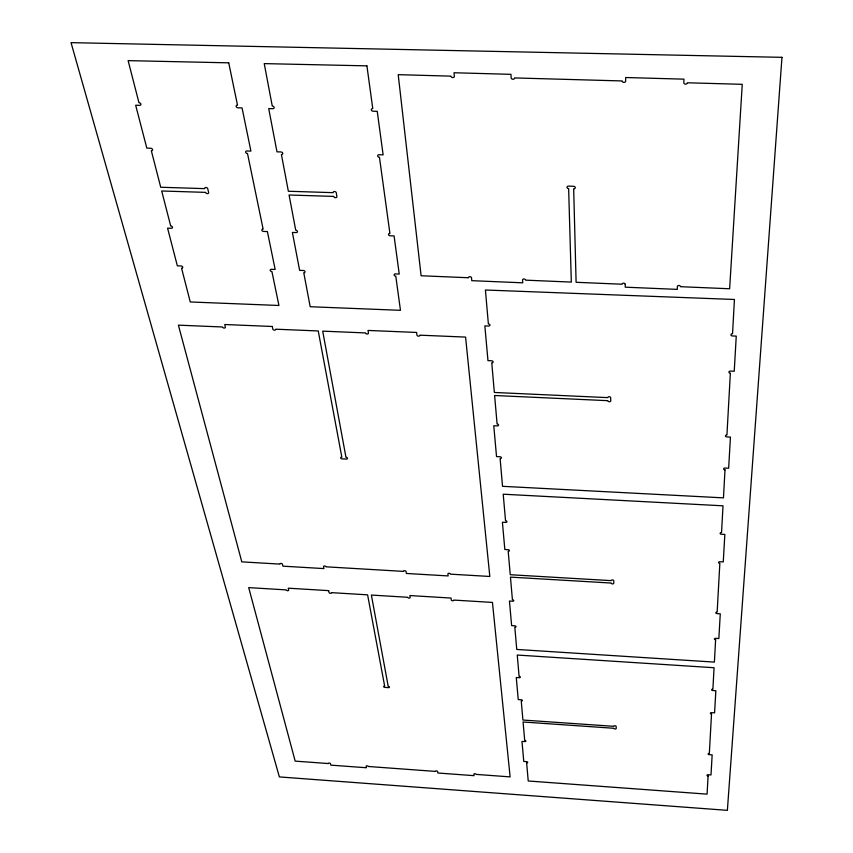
<?xml version="1.0" encoding="UTF-8"?>
<svg xmlns="http://www.w3.org/2000/svg" width="853" height="853" viewBox="0 0 853 853"><rect width="100%" height="100%" fill="white"/><g stroke="black" fill="none" stroke-linecap="round" stroke-linejoin="round"><path stroke-width="1.28" d="M625.238 284.358L625.228 287.173L677.282 289.38L677.367 286.555A1.567 1.13 3 0 1 678.967 285.488A1.567 1.13 3 0 1 680.491 286.693L729.635 288.762L742.249 84.319L687.337 82.784A1.749 1.407 1.1 0 1 685.545 84.138A1.749 1.407 1.1 0 1 683.839 82.677L683.957 79.158L625.654 77.527L625.644 81.046A1.738 1.397 4.5 0 1 623.906 82.4A1.738 1.397 4.5 0 1 622.178 80.95L514.572 77.932A1.717 1.386 10.7 0 1 512.941 79.276A1.717 1.386 10.7 0 1 511.16 77.836L510.958 74.339L454.041 72.75L454.34 76.237A1.717 1.365 13.8 0 1 452.762 77.58A1.717 1.365 13.8 0 1 450.949 76.141L398.212 74.659L421.105 275.754L468.489 277.747A1.535 1.109 10.6 0 1 469.918 276.692A1.535 1.109 10.6 0 1 471.538 277.875L471.773 280.669L522.718 282.823L522.558 280.029A1.546 1.109 8.6 0 1 524.03 278.974A1.546 1.109 8.6 0 1 525.619 280.157L571.318 282.087L568.642 188.62A1.631 1.248 7.2 0 1 566.978 187.319A1.631 1.248 7.2 0 1 568.567 186.125L573.611 186.306A1.631 1.248 7 0 1 575.274 187.607A1.631 1.248 7 0 1 573.674 188.801L576.106 282.29L622.136 284.23A1.557 1.13 5 0 1 623.682 283.164A1.557 1.13 5 0 1 625.238 284.358M708.086 775.931L707.084 794.143L528.231 780.985L526.642 762.817A1.12 0.586 7.6 0 0 527.698 762.315A1.12 0.586 7.6 0 0 526.546 761.644L523.774 761.441L521.983 741.396L524.798 741.598A1.13 0.597 7.6 0 0 525.864 741.065A1.13 0.597 7.6 0 0 524.691 740.383L523.081 721.99L613.883 728.281A1.162 0.629 6 0 0 615.056 728.984A1.162 0.629 6 0 0 616.207 728.441L616.165 726.489A1.162 0.629 6 0 0 615.002 725.775A1.162 0.629 6 0 0 613.851 726.329L522.91 720.039L521.258 701.059A1.173 0.64 7.7 0 0 522.367 700.494A1.173 0.64 7.7 0 0 521.151 699.759L518.24 699.567L516.268 677.527L519.221 677.719A1.194 0.661 7.8 0 0 520.351 677.122A1.194 0.661 7.8 0 0 519.104 676.376L517.249 655.04L714.068 667.728L712.884 689.171A1.216 0.672 4.1 0 0 711.637 689.768A1.216 0.672 4.1 0 0 712.809 690.514L715.848 690.717L714.579 712.863L711.583 712.66A1.194 0.65 4.2 0 0 710.357 713.225A1.194 0.65 4.2 0 0 711.519 713.961L709.333 753.423A1.162 0.608 4.4 0 0 708.139 753.956A1.162 0.608 4.4 0 0 709.269 754.649L712.159 754.852L710.997 774.95L708.15 774.748A1.141 0.597 4.5 0 0 706.988 775.26A1.141 0.597 4.5 0 0 708.086 775.931M715.614 639.793L714.387 662.099L516.758 649.442L514.817 627.243A1.237 0.714 7.9 0 0 515.98 626.603A1.237 0.714 7.9 0 0 514.7 625.803L511.629 625.612L509.444 601.045L512.557 601.237A1.258 0.736 8 0 0 513.741 600.565A1.258 0.736 8 0 0 512.418 599.744L510.446 577.118L611.206 583.047A1.29 0.768 5.8 0 0 612.507 583.9A1.29 0.768 5.8 0 0 613.776 583.196L613.733 580.797A1.29 0.778 5.8 0 0 612.433 579.944A1.29 0.778 5.8 0 0 611.164 580.637L510.243 574.719L508.196 551.305A1.301 0.789 8.2 0 0 509.422 550.569A1.301 0.789 8.2 0 0 508.057 549.695L504.837 549.513L502.396 522.217L505.68 522.399A1.322 0.821 8.3 0 0 506.917 521.641A1.322 0.821 8.3 0 0 505.53 520.735L503.217 494.207L723.024 505.818L721.542 532.56A1.354 0.842 3.1 0 0 720.145 533.328A1.354 0.842 3.1 0 0 721.457 534.245L724.837 534.426L723.259 561.935L719.932 561.743A1.333 0.81 3.3 0 0 718.557 562.479A1.333 0.81 3.3 0 0 719.847 563.364L717.149 612.123A1.29 0.757 3.6 0 0 715.816 612.795A1.29 0.757 3.6 0 0 717.064 613.627L720.273 613.819L718.855 638.534L715.699 638.343A1.258 0.725 3.8 0 0 714.398 638.982A1.258 0.725 3.8 0 0 715.614 639.793M725.007 469.864L723.461 497.864L502.534 486.317L500.114 458.562A1.386 0.896 8.7 0 0 501.404 457.73A1.386 0.896 8.7 0 0 499.954 456.76L496.531 456.59L493.77 425.743L497.267 425.914A1.407 0.928 8.9 0 0 498.578 425.039A1.407 0.928 8.9 0 0 497.096 424.026L494.612 395.504L607.837 400.675A1.45 0.981 5.7 0 0 609.298 401.72A1.45 0.981 5.7 0 0 610.727 400.803L610.673 397.754A1.45 0.981 5.7 0 0 609.213 396.709A1.45 0.981 5.7 0 0 607.784 397.626L494.345 392.465L491.765 362.813A1.461 1.002 9.3 0 0 493.13 361.853A1.461 1.002 9.3 0 0 491.584 360.776L487.959 360.616L484.856 325.889L488.556 326.038A1.493 1.045 9.6 0 0 489.942 325.036A1.493 1.045 9.6 0 0 488.374 323.916L485.41 289.999L734.433 299.478L732.535 333.8A1.535 1.077 1.5 0 0 730.936 334.813A1.535 1.077 1.5 0 0 732.418 335.954L736.256 336.114L734.23 371.247L730.467 371.087A1.503 1.034 1.9 0 0 728.91 372.057A1.503 1.034 1.9 0 0 730.36 373.145L726.937 435.009A1.45 0.949 2.4 0 0 725.445 435.883A1.45 0.949 2.4 0 0 726.831 436.907L730.445 437.077L728.654 468.222L725.114 468.041A1.418 0.917 2.7 0 0 723.643 468.883A1.418 0.917 2.7 0 0 725.007 469.864M781.966 57.332L727.374 810.35L279.379 776.923L71.034 42.65L781.966 57.332M228.732 62.834L128.121 60.638L138.954 102.701A1.695 1.226 24.3 0 1 140.884 104.055A1.695 1.226 24.3 0 1 139.636 105.335L135.67 105.239L146.812 148.134L150.682 148.251A1.642 1.173 22.7 0 1 152.559 149.542A1.642 1.173 22.7 0 1 151.333 150.757L160.727 187.255L204.688 188.63A1.599 1.141 20.4 0 1 205.936 187.479A1.599 1.141 20.4 0 1 207.748 188.726L208.612 192.469A1.599 1.141 20.2 0 1 207.364 193.62A1.599 1.141 20.2 0 1 205.562 192.373L161.686 190.987L170.696 225.96A1.567 1.088 20.4 0 1 172.477 227.165A1.567 1.088 20.4 0 1 171.293 228.273L167.572 228.146L177.349 265.827L180.996 265.965A1.525 1.045 19.3 0 1 182.734 267.117A1.525 1.045 19.3 0 1 181.561 268.162L190.262 301.962L278.942 305.481L271.915 271.531A1.525 1.066 16.9 0 1 270.22 270.369A1.525 1.066 16.9 0 1 271.457 269.313L275.156 269.452L267.394 231.568L263.62 231.44A1.567 1.109 17.9 0 1 261.871 230.225A1.567 1.109 17.9 0 1 263.14 229.126L247.498 153.508A1.642 1.205 20.1 0 1 245.664 152.197A1.642 1.205 20.1 0 1 246.975 150.981L250.91 151.098L242.06 107.915L238.04 107.819A1.685 1.258 21.6 0 1 236.164 106.454A1.685 1.258 21.6 0 1 237.497 105.175L228.732 62.834M366.907 65.862L264.227 63.612L272.256 106.039A1.685 1.269 20.4 0 1 274.122 107.403A1.685 1.269 20.4 0 1 272.757 108.694L268.716 108.587L276.98 151.834L280.936 151.951A1.642 1.216 19 0 1 282.748 153.263A1.642 1.216 19 0 1 281.405 154.478L288.357 191.253L333.16 192.661A1.599 1.173 16.4 0 1 334.525 191.488A1.599 1.173 16.4 0 1 336.274 192.757L336.892 196.521A1.599 1.173 16.3 0 1 335.538 197.683A1.599 1.173 16.3 0 1 333.779 196.414L289.071 195.006L295.735 230.235A1.567 1.12 16.9 0 1 297.462 231.451A1.567 1.12 16.9 0 1 296.172 232.56L292.387 232.432L299.638 270.369L303.348 270.497A1.525 1.066 16 0 1 305.033 271.67A1.525 1.066 16 0 1 303.764 272.725L310.193 306.728L400.473 310.321L395.781 276.148A1.535 1.088 13.1 0 1 394.129 274.986A1.535 1.088 13.1 0 1 395.472 273.92L399.236 274.058L394.075 235.918L390.237 235.791A1.567 1.141 13.8 0 1 388.541 234.564A1.567 1.141 13.8 0 1 389.917 233.455L379.457 157.283A1.642 1.237 15.5 0 1 377.687 155.96A1.642 1.237 15.5 0 1 379.116 154.745L383.125 154.851L377.239 111.327L373.134 111.221A1.674 1.301 16.7 0 1 371.311 109.856A1.674 1.301 16.7 0 1 372.772 108.555L366.907 65.862M272.299 326.486L224.723 324.513L225.352 327.104A1.471 0.981 17.2 0 1 224.179 328.074A1.471 0.981 17.2 0 1 222.516 326.987L178.394 325.153L241.804 561.86L280.008 564.11A1.258 0.736 13 0 1 281.042 563.417A1.258 0.736 13 0 1 282.46 564.26L282.919 566.168L323.948 568.588L323.543 566.68A1.258 0.736 12.1 0 1 324.609 565.987A1.258 0.736 12.1 0 1 326.006 566.818L403.586 571.393A1.269 0.746 10.4 0 1 404.706 570.7A1.269 0.746 10.4 0 1 406.081 571.542L406.38 573.461L448.166 575.924L447.91 574.005A1.269 0.757 9.5 0 1 449.073 573.301A1.269 0.757 9.5 0 1 450.427 574.154L489.825 576.468L465.578 337.084L419.857 335.176A1.482 1.024 11.7 0 1 418.524 336.157A1.482 1.024 11.7 0 1 416.936 335.058L416.605 332.446L368.016 330.442L368.421 333.043A1.471 1.013 13.3 0 1 367.142 334.024A1.471 1.013 13.3 0 1 365.532 332.926L322.69 331.145L345.966 457.304A1.365 0.864 12.6 0 1 347.459 458.264A1.365 0.864 12.6 0 1 346.297 459.085L342.17 458.871A1.365 0.864 12.7 0 1 340.667 457.922A1.365 0.864 12.7 0 1 341.829 457.101L318.244 330.964L275.7 329.194A1.471 0.992 15.9 0 1 274.495 330.164A1.471 0.992 15.9 0 1 272.843 329.077L272.299 326.486M328.65 590.639L288.218 588.186L288.666 590.041A1.237 0.714 12.7 0 1 287.642 590.713A1.237 0.714 12.7 0 1 286.256 589.892L248.703 587.61L295.181 761.121L328.362 763.552A1.088 0.554 10.9 0 1 329.279 763.062A1.088 0.554 10.9 0 1 330.484 763.712L330.825 765.141L366.438 767.753L366.129 766.325A1.088 0.554 10.3 0 1 367.078 765.834A1.088 0.554 10.3 0 1 368.272 766.484L435.499 771.411A1.098 0.565 9.1 0 1 436.491 770.92A1.098 0.565 9.1 0 1 437.664 771.57L437.888 773.01L474.055 775.665L473.873 774.225A1.098 0.565 8.5 0 1 474.886 773.735A1.098 0.565 8.5 0 1 476.049 774.385L510.115 776.891L492.448 602.421L453.743 600.075A1.248 0.725 9.3 0 1 452.602 600.747A1.248 0.725 9.3 0 1 451.28 599.926L451.034 598.06L409.877 595.565L410.165 597.431A1.248 0.725 10.2 0 1 409.056 598.092A1.248 0.725 10.2 0 1 407.713 597.281L371.375 595.063L388.211 686.334A1.162 0.629 10.2 0 1 389.469 687.06A1.162 0.629 10.2 0 1 388.446 687.635L384.906 687.401A1.162 0.629 10.3 0 1 383.647 686.665A1.162 0.629 10.3 0 1 384.66 686.1L367.6 594.84L331.465 592.643A1.237 0.714 11.8 0 1 330.41 593.315A1.237 0.714 11.8 0 1 329.045 592.494L328.65 590.639"/></g></svg>
